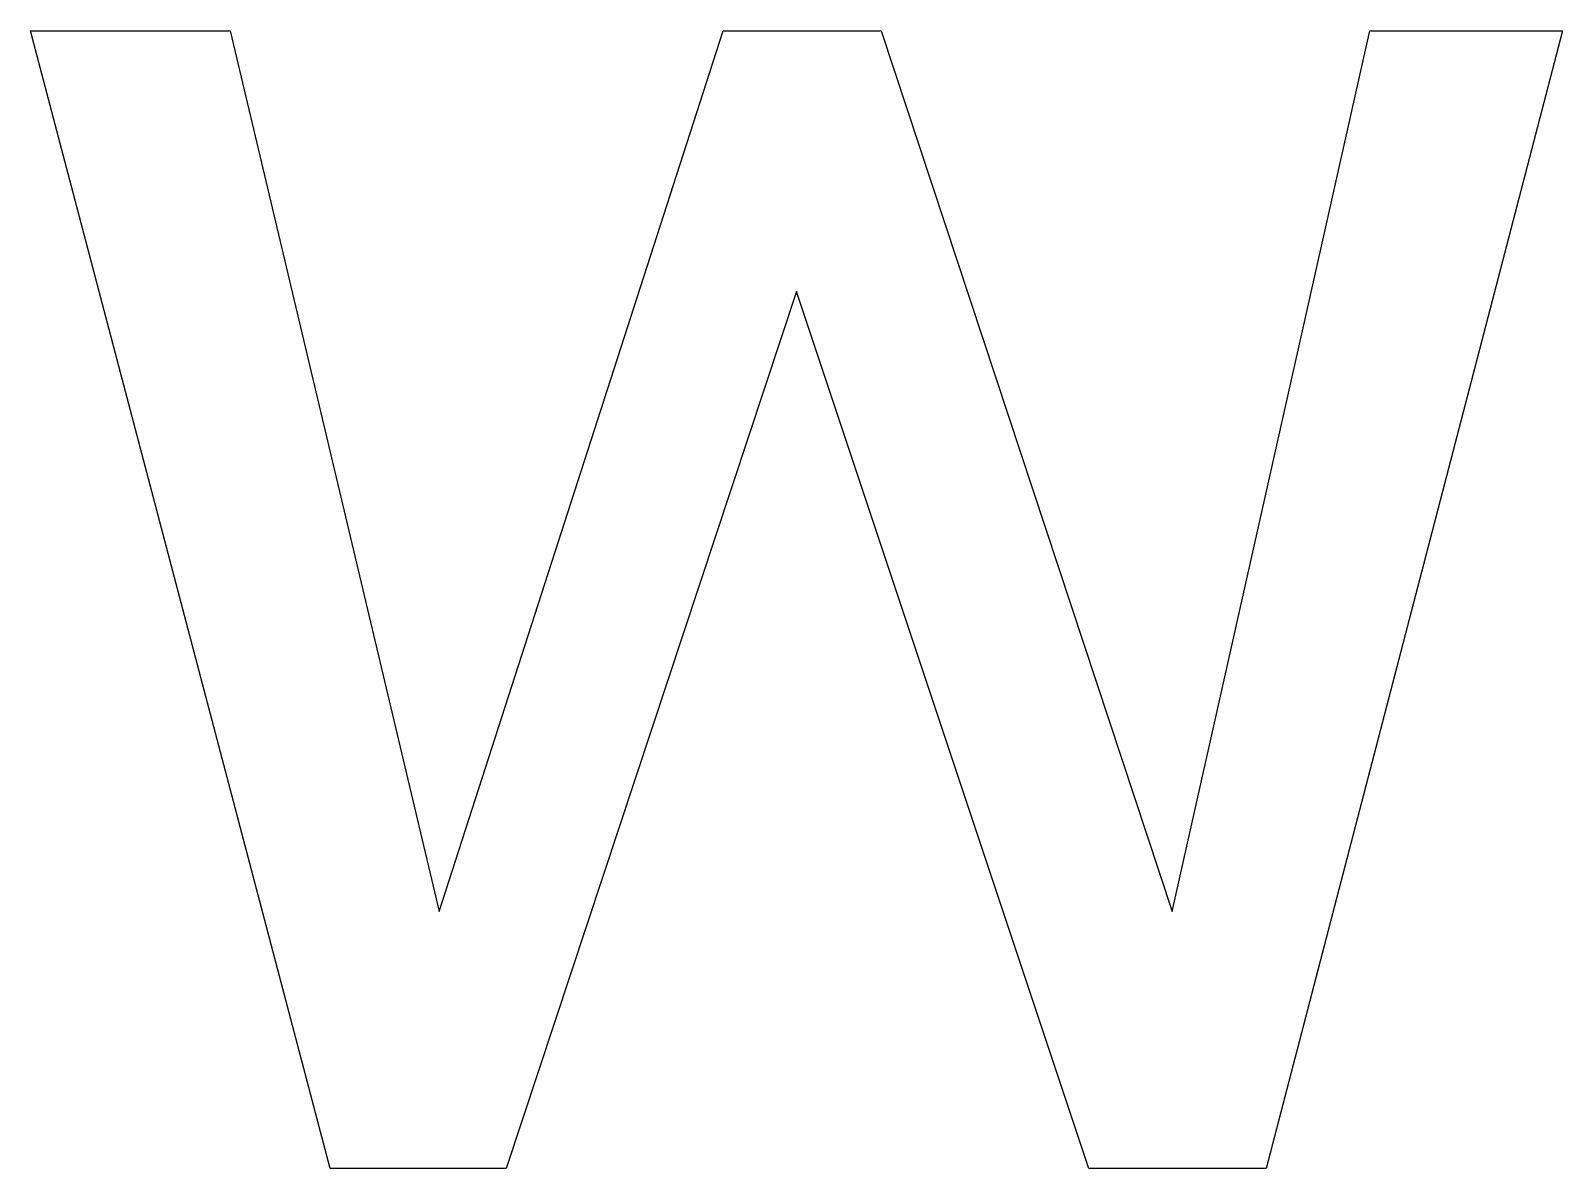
# Model space of a CAD drawing. Header units: metres. Extents: x -93 to 93, y 0 to 138.
import ezdxf

# ---------------------------------------------------------------- set-up
doc = ezdxf.new("R2010")
doc.units = ezdxf.units.M

msp = doc.modelspace()

# ---------------------------------------------------------------- linework, layer by layer
at = {"layer": 'COMPONENT0'}
for p, q in [((-56.5, 0), (-92.77, 137.79)), ((-92.77, 137.79), (-68.59, 137.79)), ((-68.59, 137.79), (-43.3, 31.09)), ((-43.3, 31.09), (-8.88, 137.79)), ((-8.88, 137.79), (10.24, 137.79)), ((10.24, 137.79), (45.52, 31.09)), ((45.52, 31.09), (69.45, 137.79)), ((92.77, 137.79), (56.87, 0)), ((69.45, 137.79), (92.77, 137.79)), ((0, 106.21), (-35.16, 0)), ((35.4, 0), (0, 106.21)), ((-35.16, 0), (-56.5, 0)), ((56.87, 0), (35.4, 0))]:
    msp.add_line(p, q, dxfattribs=at)

doc.saveas('drawing.dxf')
